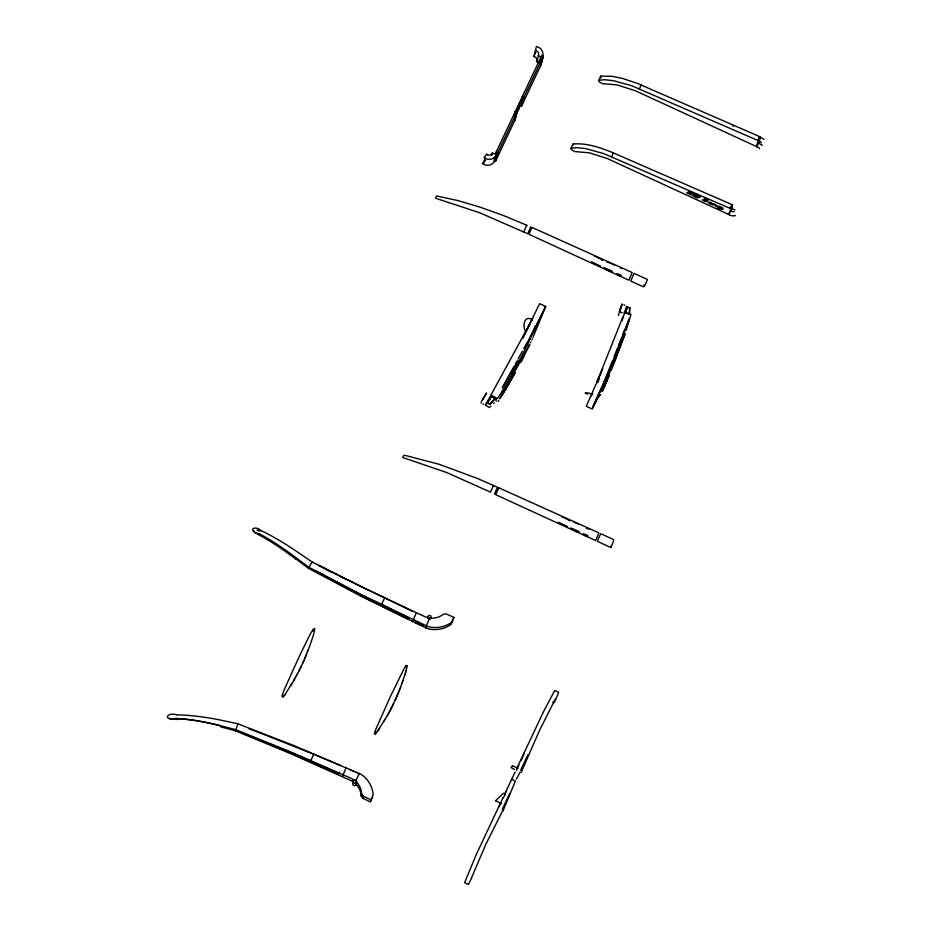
<?xml version="1.0" encoding="UTF-8"?>
<svg xmlns="http://www.w3.org/2000/svg" width="931" height="931" viewBox="0 0 931 931"><rect width="100%" height="100%" fill="white"/><g stroke="black" fill="none" stroke-linecap="round" stroke-linejoin="round"><path stroke-width="1.4" d="M350.231 769.483L349.474 769.495M629.298 314.108L629.787 307.87L627.389 307.079L626.505 309.709M629.775 308.021L629.379 314.364L625.376 312.932M511.282 767.563L512.353 765.759M428.19 618.277L428.19 618.242A1.746 1.711 7.2 0 0 430.96 618.091L431.158 617.66A1.746 1.711 7.2 0 0 429.284 615.414A1.746 1.711 7.2 0 0 428.004 618.009A1.746 1.711 7.2 0 0 430.96 618.056M338.419 774.359L338.57 773.172L290.809 752.388L242.374 733.058L290.612 753.109L338.419 774.359L339.536 771.985M356.108 784.565L356.492 782.156A1.746 1.699 7.5 0 0 354.536 779.945A1.746 1.699 7.5 0 0 353.361 782.575A1.746 1.699 7.5 0 0 353.431 785.205A1.746 1.699 7.5 0 0 356.014 784.775L356.201 784.368A1.746 1.699 7.5 0 0 356.27 783.925A1.746 1.711 14.8 0 1 356.201 784.356M372.609 796.971L370.329 801.8L362.857 798.356L363.137 796.18L361.589 793.759A17.98 17.503 7.5 0 0 356.038 781.575L351.767 778.595L290.903 752.027L235.787 729.695L220.519 725.691A72.315 17.445 14.6 0 0 175.75 718.418M356.096 784.6L356.387 782.354M471.365 878.247L485.656 844.661L503.287 809.411M618.382 315.562L620.977 307.3M495.641 800.718L503.427 793.224M539.224 63.087L536.896 61.423A3.689 3.596 14.8 0 0 534.685 56.791L534.103 56.651L536.384 46.55L537.734 46.853A7.972 7.774 14.8 0 1 542.517 56.884M756.752 146.667L759.231 136.659L763.967 139.301M759.615 148.774A3.689 3.596 14.8 0 0 757.543 146.889L756.74 146.714L759.231 136.659M535.476 50.6L536.279 50.774A3.689 3.596 14.8 0 1 538.49 55.418L536.71 61.783M758.544 140.756L631.683 85.745L613.517 80.671L604.231 79.694L598.458 80.415L599.285 81.835L602.555 83.685L616.997 84.884L635.338 90.738L756.961 146.761L760.359 136.904L637.339 83.383L622.304 78.367L612.063 76.33L600.867 76.098L600.32 76.97L601.1 77.983M254.14 531.042L254.5 532.485L257.689 534.057M361.589 793.759L361.053 795.958L362.857 798.356M352.768 781.4L290.507 753.54L235.485 730.823L237.824 723.783L221.939 720.373A72.746 17.189 12 0 0 176.599 714.845M416.262 622.024C419.148 623.433 415.563 624.154 416.25 622.024M308.452 568.352L312.013 561.882L365.08 588.578L425.153 616.822L430.227 618.091A17.98 17.514 7.2 0 0 443.307 614.332L446.182 613.913L453.932 617.428L451.093 624.375A27.511 26.836 14.8 0 1 427.445 628.565L361.437 596.422L308.452 568.352L295.662 558.716M311.722 563.022L312.013 561.882L299.026 553.072A72.315 13.325 35.8 0 0 261.18 530.67M310.663 761.034L310.43 761.919L311.489 759.708M320.881 766.562L321.137 765.585M483.398 164.182L484.981 158.189M491.801 155.43L492.429 153.033L496.374 154.627L496.014 155.5A7.972 7.774 14.8 0 1 485.167 158.328L484.062 157.502L486.61 154.22L487.262 154.709A3.689 3.596 14.8 0 0 492.278 153.406L492.429 153.033M493.884 160.702L495.455 161.435L515.029 119.936L517.287 111.383L515.716 110.661L496.142 152.16L495.583 154.267L496.374 154.627M495.955 153.848L496.654 151.241M495.373 157.921L494.477 159.282L495.373 157.921L494.675 157.397M494.675 161.063L496.933 152.521M495.455 161.435L497.724 152.882L517.287 111.383M495.979 160.179L498.05 152.347M514.098 115.968L515.134 112.046M514.18 116.48L515.716 110.661M514.831 120.215L516.903 112.383M342.387 776.512L346.262 767.47M521.29 100.42L522.268 96.743L541.842 55.243L543.413 55.976L541.155 64.553L521.581 106.053L519.998 105.319M521.604 100.024L522.652 96.091M521.581 106.053L523.839 97.476L543.413 55.976M521.965 105.087L524.037 97.22M540.096 60.829L541.132 56.896M540.248 61.237L541.272 57.361M540.806 65.123L542.889 57.257M412.445 621.803L416.32 612.761M370.329 801.8L373.168 794.853A27.523 26.801 7.5 0 0 361.17 774.383L293.731 745.51L237.824 723.783M523.827 231.866L526.748 225.221L503.101 215.398L479.64 207.019L457.808 200.549L436.732 195.987L435.499 198.222L479.686 212.768L527.726 233.728L530.74 226.885L530.472 227.92M526.481 226.21L526.748 225.221M481.618 401.261L481.164 403.1M422.953 626.109L422.697 625.143M425.444 627.913L429.703 618.009M493.221 486.482L493.488 485.493L477.917 478.639L439.164 464.29L405.753 455.55L403.786 455.271L402.704 457.482L446.659 472.529L490.556 492.138L493.488 485.493L497.457 487.204L494.442 494.047M498.481 488.81L498.76 487.774L598.854 532.869L595.607 540.55L495.723 494.675L498.76 487.774M511.526 779.782L515.111 771.985M643.903 284.944L643.402 286.841L630.776 281.069L634.023 273.377L647.417 279.428L644.496 286.457M613.366 539.421L600.728 533.707L597.97 539.561L597.481 541.4L610.852 547.521L611.364 545.624M613.773 540.492L610.852 547.521M730.754 208.695L729.171 214.677L607.559 158.654L589.218 152.789L574.788 151.578L571.506 149.728L570.68 148.308L576.452 147.598L585.739 148.599L603.905 153.673L730.754 208.695L732.394 204.715L729.834 207.997L734.931 209.882M732.394 204.715L730.812 210.697L731.463 211.186A3.689 3.596 14.8 0 0 734.256 211.558M758.765 142.92L760.359 136.904M405.485 672.892L407.359 665.723L406.032 665.514L403.903 668.982L390.019 697.319L375.612 729.788L374.332 733.663L375.344 734.536L387.645 715.101M623.584 316.179L624.364 313.561M405.835 666.782L406.067 665.991M400.423 687.648L405.066 674.219M406.067 670.937L406.277 670.227M622.094 320.671L623.351 316.493M626.772 308.906L627.389 307.079M629.787 307.87L627.331 307.277M404.88 674.847L405.683 672.217M625.353 313.002L625.574 312.385M591.441 395.884L591.744 395.303M621.594 305.915L622.117 303.937L619.476 311.804M624.177 330.831L624.375 330.237M626.237 330.144L631.009 314.306L624.689 312.188L624.224 313.014M626.633 309.313L626.237 310.5M622.234 312.816L619.522 311.571L621.256 306.485M619.522 311.571L621.827 304.809M626.365 310.093L625.969 311.257M623.723 332.158L623.223 333.647M625.155 333.31L611.33 370.142M625.713 311.99L626.063 310.977M625.469 312.688L625.807 311.699M402.052 683.249L402.285 682.598M402.716 681.387L402.96 680.666M620.919 340.164L621.722 337.872M312.897 631.113L313.351 629.868M625.19 330.074L629.403 318.658M622.862 316.936L596.794 382.373L602.753 368.792M622.653 336.871L628.576 320.601L618.393 346.099M302.994 662.476C304.937 659.311 322.324 614.181 310.826 633.068C303.436 647.371 296.686 661.999 290.065 676.662C289.902 677.861 276.798 703.72 284.839 694.91M613.832 363.672L624.771 334.438L602.217 391.381L609.386 374.611L604.44 386.412L609.014 375.763M399.969 688.812L395.466 699.518M504.66 795.493L505.068 794.515M400.679 686.962L399.446 690.127M307.277 652.398L307.521 651.77M307.952 650.664L308.231 649.943M422.627 625.492L421.452 624.957M533.032 337.255L545.682 306.427L539.654 303.681L522.675 338.011L529.611 324.256L491.556 393.906M535.441 325.734L527.609 344.714M602.869 385.027L612.505 360.867M614.111 356.841L617.323 348.788M597.702 382.688L599.32 378.638M399.038 691.163L398.48 692.513M503.473 797.82L505.999 791.653M521.232 760.313L524.269 752.911M494.792 160.621L494.431 161.494A7.972 7.774 14.8 0 1 483.585 164.321L482.479 163.495L485.004 160.248L485.679 160.691M397.851 694.037L398.107 693.432M306.322 654.784L304.507 659.078M396.711 696.714L397.56 694.724M602.217 391.381L607.187 379.825M515.972 110.556L515.402 111.825L516.984 112.558L517.543 111.278M515.25 112.383L516.542 109.276M516.833 113.105L518.113 109.998M532.369 338.826L531.822 340.024M601.054 372.644L586.274 406.242L592.279 409.046L597.795 398.014L600.693 394.616M395.71 698.96L396.42 697.366M299.433 669.983L302.936 662.616M303.948 660.37L302.738 663.07M393.196 704.348L395.419 699.588M356.492 782.121L356.305 782.529A1.746 1.699 7.5 0 1 353.361 782.575M516.391 109.823L518.253 105.517M517.973 110.556L519.835 106.25M395.198 700.089L395.768 698.82M593.943 404.694L602.892 385.248L592.768 407.173L605.906 378.289M597.446 397.153L598.61 394.604M516.961 108.555L519.382 103.143M518.544 109.288L520.964 103.865M471.633 877.98L468.363 884.45L464.604 882.716L476.195 854.705L503.031 797.576M595.118 402.192L596.294 399.678M601.007 389.67L600.053 391.66M544.53 308.894L545.682 306.427L531.904 334.636L543.378 311.338M530.565 342.759L530.903 342.049M599.052 79.938L600.867 76.098M571.273 147.843L573.089 144.002C587.042 142.839 600.693 147.668 613.401 152.928L732.569 204.843L730.986 210.837L729.101 212.908M381.477 604.603L384.643 597.888M310.745 760.732L313.91 754.017M639.376 88.841L641.18 84.989M611.586 156.769L613.401 152.928M355.63 781.225L359.378 773.3M453.932 617.428L451.651 622.269A27.523 26.813 7.2 0 1 427.969 626.575L361.845 594.909L308.755 567.223L295.802 557.576A72.746 13.488 38.3 0 0 258.946 533.591M516.845 768.308L543.471 711.808L554.736 690.465L558.495 692.198L558.495 692.955L554.259 702.777L552.758 702.079M502.368 809.062L509.769 793.387M520.638 770.333L528.04 754.645M502.996 810.948L515.413 781.051L511.654 779.317L504.753 793.945M518.672 104.866L520.452 100.92M520.254 105.587L521.5 102.736M516.507 770.251L516.961 769.355M300.364 668.086L301.341 666.061M393.534 703.661L391.893 707.013M512.085 377.87L499.877 398.666L529.867 344.237M392.51 705.779L393.266 704.208M521.36 103.283L522.035 101.654M419.532 624.352L417.903 623.654L418.647 622.024M516.449 779.107L519.87 772.544L521.29 772.148L539.608 730.23L555.563 698.576M520.313 101.467L520.964 99.885M521.884 102.201L522.547 100.618M294.824 678.699L299.095 670.634M390.578 709.608L391.59 707.618M298.735 671.356L299.712 669.401M539.91 318.483L528.587 341.002L538.758 320.799M391.218 708.363L392.195 706.42M520.825 100.443L521.93 97.999L523.501 98.721L522.396 101.165M522.675 338.011L532.788 317.948M521.313 99.466L521.779 98.546L523.362 99.28L522.896 100.187M525.666 331.541C522.105 326.595 524.13 314.131 532.683 319.985M520.801 361.891L529.506 344.982M520.848 362.147L523.792 356.433M390.124 710.493L389.449 711.773M390.88 709.026L387.296 715.741M297.629 673.497L296.977 674.731M540.48 63.739L540.923 62.901M388.925 712.762L388.25 714.007M536.465 325.78L537.99 322.778M296.07 676.418L296.43 675.766M502.205 387.959L514.028 366.418M515.413 363.893L516.798 361.356M518.195 358.819L522.361 351.22M523.757 348.683L527.924 341.083M529.308 338.558L535.569 327.153M518.148 360.355L510.84 373.366M284.444 695.48L294.219 679.781M511.782 378.789L514.82 373.354M293.835 680.445L295.15 678.105M486.552 392.87L482.665 399.55M514.657 366.244L503.264 386.086M490.951 397.234L491.487 396.362L495.129 398.526L491.487 396.362M491.056 397.118L490.02 398.864M509.176 382.944L502.775 394.034L515.006 372.644L505.742 389.158L508.745 384.061M490.09 398.782L487.565 402.972L489.741 404.298L494.524 399.201M493.896 158.468L494.384 157.735M375.17 732.709L375.787 731.65M383.944 721.548L384.328 720.897M384.992 719.779L385.341 719.186M489.101 400.481L489.601 399.632M290.402 686.263L291.834 683.901M482.142 400.411L486.168 393.743M488.042 402.18L487.6 402.983M590.964 393.697L586.053 392.603M516.88 768.599L518.998 765.166M498.609 807.328L501.437 802.766M502.088 391.544L497.573 398.515M495.187 158.479L494.547 157.874L493.884 158.724M378.091 730.812L379.627 728.496M498.853 400.249L497.992 401.494M282.233 696.341L282.64 695.736M283.257 697.203L283.676 696.597M417.938 623.235L419.462 624.48L417.856 623.677M592.151 394.372L592.721 393.673M416.576 623.188L415.226 622.723L416.576 623.095M493.977 399.783L495.129 398.526M493.872 399.888L494.419 399.306M493.186 400.644L491.94 401.971M489.834 404.17L491.882 402.017M353.396 771.299L353.629 771.345M420.568 624.468C420.568 626.412 419.02 622.455 420.603 624.794M490.893 406.067L489.427 407.545L485.633 405.241L486.133 403.332A21.436 1.815 -58.7 0 0 491.207 394.791M420.021 623.84L420.381 624.398L419.881 623.828M493.651 403.414L494.314 402.809M586.297 528.319L589.474 529.169M422.93 626.109L421.149 624.398L422.22 625.725M585.611 392.661L585.32 393.348M422.465 625.702L423.454 625.818A6.086 1.315 26.1 0 1 423.256 626.202L421.138 624.526M419.45 624.398L418.741 623.898M573.089 144.002L572.833 145.352M606.721 262.053L607.361 262.065M361.309 795.935L361.053 795.807A17.968 17.538 14.8 0 0 356.713 784.798M420.498 624.236L419.776 624.387M710.83 203.668C707.513 203.412 712.215 201.713 710.574 202.842A5.295 1.14 25.3 0 0 710.493 203.109A5.039 1.094 25.3 0 0 710.83 203.668M176.506 714.799C166.393 711.61 162.89 721.153 175.668 718.371M585.448 393.394L587.74 393.743M177.728 719.465L170.629 719.186L169.209 718.336M417.868 623.316L418.694 623.91M417.495 623.398L415.598 622.013L415.994 622.699M587.833 393.79L585.599 393.289M594.409 256.246L595.607 256.56M569.097 520.638L569.749 520.685L569.213 520.185M415.901 622.839L415.319 622.571L415.994 622.99M417.484 623.456L415.645 622.211M535.919 52.811L534.79 52.555L534.103 56.651M758.323 140.697L759.126 140.884A3.689 3.596 14.8 0 1 761.209 142.769M757.648 142.664L762.373 145.317M220.414 726.774L235.485 730.823M620.407 267.907L622.152 268.535M574.078 522.396L574.788 522.605M601.67 260.086L602.392 260.308M561.591 516.67L568.538 519.766M608.083 262.274L612.307 264.078M417.868 623.63L418.45 623.444M248.973 728.787L265.812 735.222M267.104 735.723L313.828 754.319M264.637 741.949L270.572 744.218M575.707 522.943L579.012 524.409M732.837 125.918L733.523 126.197M596.538 256.909L602.927 260.168M315.167 754.878L340.583 765.503M256.968 529.96L259.877 531.194M261.25 530.74C253.814 524.165 247.46 531.496 259.027 533.672M363.137 796.18L370.887 799.694M482.933 403.984L483.829 404.391M540.364 64.181L541.155 64.553M522.268 96.743L523.839 97.476M496.142 152.16L497.724 152.882M623.921 304.774L624.817 305.193M512.481 765.724L518.195 768.343M495.711 800.869L501.611 803.581M412.072 611.167L339.908 576.161L345.529 579.129M381.745 604.638L391.974 609.747M338.663 575.521L318.588 565.292L331.075 572.134M538.293 55.767L540.806 57.07M337.429 583.015L342.212 585.599L336.603 582.562M613.331 264.602L614.204 265.102M415.901 622.467L416.483 623.095M511.27 767.61L514.61 769.518M491.056 394.953L496.747 398.352M420.056 624.282L420.149 624.957M728.251 213.99L729.357 214.817A7.972 7.774 14.8 0 0 735.409 215.608M486.61 154.22L487.262 154.709M352.477 770.763L353.058 771.322M355.177 771.718L355.467 772.311M357.039 772.509L357.12 772.625A6.086 1.315 24.4 0 1 357.073 772.893M350.545 769.739L351.092 770.368M496.211 401.11L495.99 400.621A19.179 1.187 -59.1 0 1 496.723 398.375M626.586 306.218A21.436 0.675 -72.2 0 1 624.387 312.618M620.663 340.246A80.822 8.391 -69.8 0 1 618.626 345.867M618.207 346.984A80.822 8.391 -69.8 0 1 601.554 388.111M527.307 344.854A80.822 10.555 -62.8 0 1 502.216 391.02M485.645 405.229A22.844 0.989 -58.3 0 1 486.168 404.415M176.355 718.639A68.126 17.328 14.8 0 1 220.635 725.877M258.085 534.487A68.626 12.592 38.3 0 1 295.604 558.984M430.518 618.207A1.746 1.711 7.2 0 1 430.774 618.568M692.396 193.183L690.43 193.183L691.628 194.23L690.709 194.719L686.892 192.601L690.092 194.02L689.068 192.577L691.105 192.519L688.242 191.67L688.975 191.332L692.396 193.183M699.972 197.186L697.528 197.884L692.152 195.417L697.575 195.743L694.84 196.441C700.1 200.34 698.087 192.705 694.037 194.463C690.86 193.194 698.832 194.044 699.972 197.186M712.611 204.645C715.404 204.936 714.554 205.053 716.416 206.694C718.278 206.903 715.415 204.064 713.716 203.819L712.611 204.645M315.877 571.04L361.554 596.003L408.558 619.476L408.709 618.277L361.74 595.281L315.877 571.04M529.285 233.297L529.017 234.333L628.902 280.219L632.149 272.527L532.055 227.443L529.285 233.297M712.75 204.366C703.58 202.562 711.028 200.607 712.75 204.366M722.956 209.079L718.255 208.73L717.685 208.055L720.024 208.009L717.522 206.81L718.616 206.088L720.082 206.659L718.767 207.52L721.257 207.31L722.642 207.834L720.955 208.73L722.956 209.079M704.302 198.873C711.377 204.983 694.421 196.511 707.083 201.759A4.923 1.071 25.3 0 0 707.048 201.201C700.647 195.568 713.821 203.68 704.953 198.722A5.109 1.106 25.3 0 0 704.302 198.873M616.95 273.737C620.512 278.334 624.445 275.122 616.95 273.737M583.656 534.068C587.217 538.665 591.15 535.453 583.656 534.068M718.127 208.218L719.419 208.404L718.127 208.218M604.138 267.837C611.527 273.644 618.289 272.62 604.138 267.837M570.843 528.18C578.232 533.975 584.994 532.951 570.843 528.18M591.65 262.1L600.274 266.208L591.65 262.1M558.356 522.431L566.991 526.539L558.356 522.431"/></g></svg>
